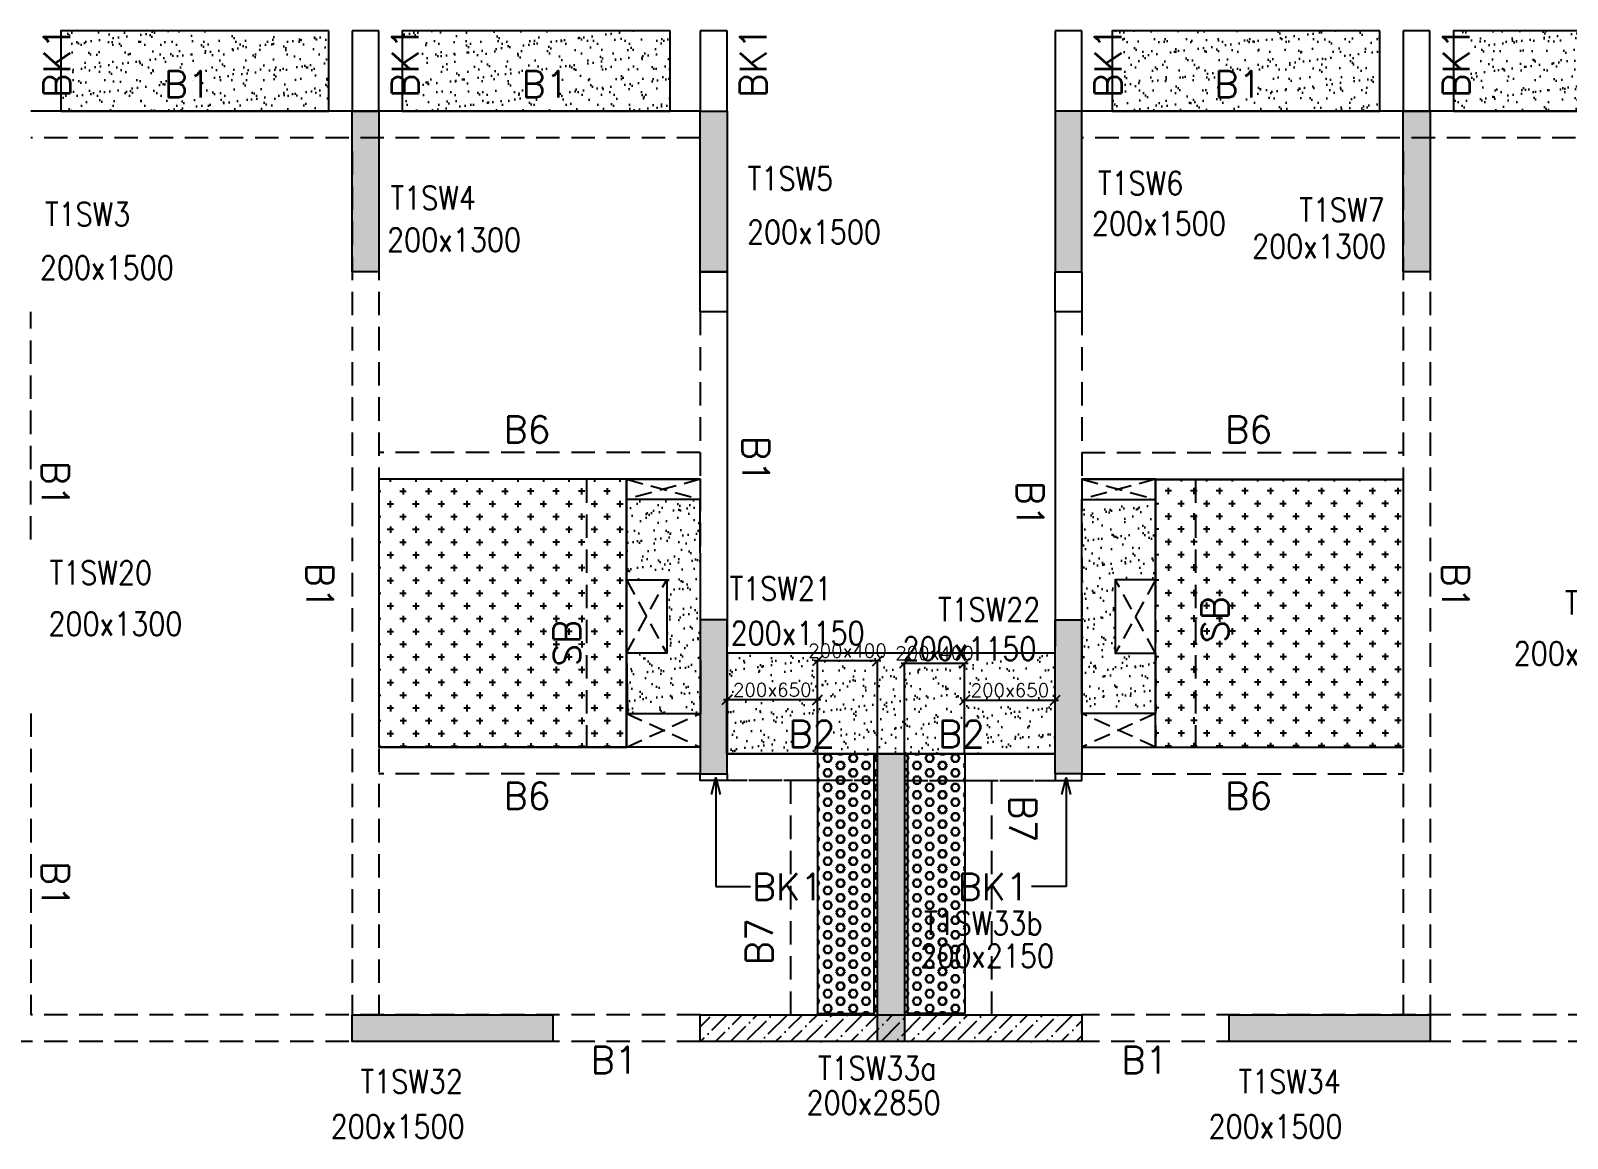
# Model space of a CAD drawing. Header units: millimetres. Extents: x 1078357 to 2594950, y -5122486 to -4636555.
# Drawn here: x 1361076 to 1372551, y -4664482 to -4656210 of the extents above; entities that cross this region are included whole.
import ezdxf

# ---------------------------------------------------------------- set-up
doc = ezdxf.new("R2010")
doc.units = ezdxf.units.MM
doc.header["$PDMODE"] = 35
for name, pattern in [('CONTINOUS', [0]), ('HIDDEN', [0.375, 0.25, -0.125]), ('New Retail block$0$CONTINOUS', [0])]:
    doc.linetypes.add(name, pattern=pattern)
doc.layers.get('0').update_dxf_attribs({"lineweight": 0})
doc.layers.get('Defpoints').update_dxf_attribs({"lineweight": 0})
for name, color, linetype, lineweight in [('A-_ANOTDIMA_D-', 6, 'Continuous', 13), ('COL. NO.', 30, 'Continuous', 25), ('COL. SIZE', 7, 'Continuous', 25), ('DIM', 9, 'Continuous', 25), ('HATCH', 8, 'Continuous', 30)]:
    doc.layers.add(name, color=color, linetype=linetype, lineweight=lineweight)
for name, color, linetype in [('B-200x325', 201, 'HIDDEN'), ('B-200x400', 44, 'HIDDEN'), ('DROP SLAB', 8, 'Continuous'), ('NON STR. RCC WALL', 6, 'Continuous'), ('S-BEAM', 3, 'HIDDEN'), ('S-BEAM NO.', 6, 'Continuous'), ('S-COLUM_STOP', 12, 'Continuous'), ('S-COLUMN', 1, 'Continuous'), ('S-CUTOUT', 8, 'HIDDEN'), ('S-SLAB-PROJECTION', 54, 'New Retail block$0$CONTINOUS'), ('SLAB FOLD', 8, 'Continuous')]:
    doc.layers.add(name, color=color, linetype=linetype)
doc.styles.add('Roman', font='romans')
doc.styles.add('ROMANS', font='romans.shx', dxfattribs={"width": 0.85})
doc.dimstyles.new('HARESH', dxfattribs={"dimtxt": 150, "dimasz": 75, "dimexe": 0, "dimexo": 0, "dimgap": 25, "dimtad": 1, "dimdec": 0, "dimdsep": 46, "dimtxsty": 'Roman', "dimblk": 'OBLIQUE', "dimcen": 225, "dimdle": 25, "dimclrd": 2, "dimclre": 2, "dimclrt": 7, "dimadec": 8, "dimazin": 1, "dimtfac": 1, "dimtdec": 0, "dimtmove": 0, "dimatfit": 0, "dimfxl": 1, "dimlwd": -1, "dimlwe": -1, "dimarcsym": 0})
pattern_1 = [(180, (1358376.37, -4474804.687), (-7e-15, -54.992613), [31.75, -63.5]), (300, (1358376.37, -4474804.687), (47.625, 27.496307), [31.75, -63.5]), (240, (1358344.62, -4474804.687), (47.625, -27.496307), [31.75, -63.5])]
pattern_2 = [(180.03079016, (-3005965.24, 14064915.91), (-95.1987999, -95.3011726), [47.625, -142.875]), (270.03079016, (-3005989.06, 14064939.705), (95.3011726, -95.1987999), [47.625, -142.875])]

# ---------------------------------------------------------------- blocks, each defined once
blk = doc.blocks.new('_Oblique')
at = {"color": 0, "linetype": 'ByBlock', "lineweight": -2}
blk.add_line((-0.5, -0.5), (0.5, 0.5), dxfattribs=at)
blk = doc.blocks.new('*D1143')
at = {"layer": 'Defpoints', "color": 0, "ltscale": 700, "transparency": 16777216}
for p in [(1366951, -4660915), (1366951, -4661610, 0), (1367401, -4661610, 0)]:
    blk.add_point(p, dxfattribs=at)
at = {"layer": 'DIM', "color": 2, "ltscale": 700, "transparency": 16777216}
for p, q in [((1367426, -4660915), (1366926, -4660915)), ((1366951, -4661610), (1366951, -4660915)), ((1367401, -4661610), (1367401, -4660915))]:
    blk.add_line(p, q, dxfattribs=at)
at = {"layer": 'DIM', "color": 2, "ltscale": 700, "transparency": 16777216, "xscale": 75, "yscale": 75, "zscale": 75, "rotation": 180}
blk.add_blockref('_Oblique', (1366951, -4660915), dxfattribs=at)
at = {"layer": 'DIM', "color": 2, "ltscale": 700, "transparency": 16777216, "xscale": 75, "yscale": 75, "zscale": 75}
blk.add_blockref('_Oblique', (1367401, -4660915), dxfattribs=at)
at = {"layer": 'DIM', "color": 7, "ltscale": 700, "transparency": 16777216, "insert": (1367176, -4660840), "char_height": 150, "attachment_point": 5, "style": 'Roman'}
blk.add_mtext('{\\H0.666667x;200x400}', dxfattribs=at)
blk = doc.blocks.new('*D1144')
at = {"layer": 'Defpoints', "color": 0, "ltscale": 700, "transparency": 16777216}
for p in [(1366276, -4661208), (1366276, -4661610, 0), (1366951, -4661610, 0)]:
    blk.add_point(p, dxfattribs=at)
at = {"layer": 'DIM', "color": 2, "ltscale": 700, "transparency": 16777216}
for p, q in [((1366976, -4661208), (1366251, -4661208)), ((1366276, -4661610), (1366276, -4661208)), ((1366951, -4661610), (1366951, -4661208))]:
    blk.add_line(p, q, dxfattribs=at)
at = {"layer": 'DIM', "color": 2, "ltscale": 700, "transparency": 16777216, "xscale": 75, "yscale": 75, "zscale": 75, "rotation": 180}
blk.add_blockref('_Oblique', (1366276, -4661208), dxfattribs=at)
at = {"layer": 'DIM', "color": 2, "ltscale": 700, "transparency": 16777216, "xscale": 75, "yscale": 75, "zscale": 75}
blk.add_blockref('_Oblique', (1366951, -4661208), dxfattribs=at)
at = {"layer": 'DIM', "color": 7, "ltscale": 700, "transparency": 16777216, "insert": (1366614, -4661133), "char_height": 150, "attachment_point": 5, "style": 'Roman'}
blk.add_mtext('{\\H0.666667x;200x650}', dxfattribs=at)
blk = doc.blocks.new('*D1145')
at = {"layer": 'Defpoints', "color": 0, "ltscale": 700, "transparency": 16777216}
for p in [(1368051, -4660933), (1367601, -4661610, 0), (1368051, -4661610, 0)]:
    blk.add_point(p, dxfattribs=at)
at = {"layer": 'DIM', "color": 2, "ltscale": 700, "transparency": 16777216}
for p, q in [((1367576, -4660933), (1368076, -4660933)), ((1367601, -4661610), (1367601, -4660933)), ((1368051, -4661610), (1368051, -4660933))]:
    blk.add_line(p, q, dxfattribs=at)
at = {"layer": 'DIM', "color": 2, "ltscale": 700, "transparency": 16777216, "xscale": 75, "yscale": 75, "zscale": 75, "rotation": 180}
blk.add_blockref('_Oblique', (1367601, -4660933), dxfattribs=at)
at = {"layer": 'DIM', "color": 2, "ltscale": 700, "transparency": 16777216, "xscale": 75, "yscale": 75, "zscale": 75}
blk.add_blockref('_Oblique', (1368051, -4660933), dxfattribs=at)
at = {"layer": 'DIM', "color": 7, "ltscale": 700, "transparency": 16777216, "insert": (1367826, -4660858), "char_height": 150, "attachment_point": 5, "style": 'Roman'}
blk.add_mtext('{\\H0.666667x;200x400}', dxfattribs=at)
blk = doc.blocks.new('*D1146')
at = {"layer": 'Defpoints', "color": 0, "ltscale": 700, "transparency": 16777216}
for p in [(1368726, -4661210), (1368051, -4661610, 0), (1368726, -4661610, 0)]:
    blk.add_point(p, dxfattribs=at)
at = {"layer": 'DIM', "color": 2, "ltscale": 700, "transparency": 16777216}
for p, q in [((1368026, -4661210), (1368751, -4661210)), ((1368051, -4661610), (1368051, -4661210)), ((1368726, -4661610), (1368726, -4661210))]:
    blk.add_line(p, q, dxfattribs=at)
at = {"layer": 'DIM', "color": 2, "ltscale": 700, "transparency": 16777216, "xscale": 75, "yscale": 75, "zscale": 75, "rotation": 180}
blk.add_blockref('_Oblique', (1368051, -4661210), dxfattribs=at)
at = {"layer": 'DIM', "color": 2, "ltscale": 700, "transparency": 16777216, "xscale": 75, "yscale": 75, "zscale": 75}
blk.add_blockref('_Oblique', (1368726, -4661210), dxfattribs=at)
at = {"layer": 'DIM', "color": 7, "ltscale": 700, "transparency": 16777216, "insert": (1368389, -4661135), "char_height": 150, "attachment_point": 5, "style": 'Roman'}
blk.add_mtext('{\\H0.666667x;200x650}', dxfattribs=at)
blk = doc.blocks.new('G$CD63B60BD')
at = {"layer": 'COL. NO.', "linetype": 'Continuous', "style": 'ROMANS', "width": 0.85}
for s, p in [('T1SW5', (10755, 15309, -320)), ('T1SW6', (13370, 15274, -320)), ('T1SW4', (8087, 15164, -320)), ('T1SW3', (5506, 15043, -320)), ('T1SW7', (14874, 15075, -320)), ('T1SW20', (5541, 12365, -320)), ('T1SW21', (10619, 12246, -320)), ('T1SW23', (16857, 12140, -320)), ('T1SW22', (12175, 12089, -320)), ('T1SW33b', (12071, 9747, -320)), ('T1SW33a', (11279, 8664, -320)), ('T1SW32', (7863, 8565, -320)), ('T1SW34', (14420, 8565, -320))]:
    blk.add_text(s, height=175, dxfattribs=at).set_placement(p)
at = {"layer": 'COL. SIZE', "linetype": 'Continuous', "style": 'ROMANS', "width": 0.85}
for s, p in [('200x1500', (13325, 14973, -320)), ('200x1500', (10749, 14909, -320)), ('200x1300', (8061, 14851, -320)), ('200x1300', (14521, 14802, -320)), ('200x1500', (5468, 14643, -320)), ('200x1300', (5532, 11983, -320)), ('200x1150', (10627, 11913, -320)), ('200x1150', (11910, 11797, -320)), ('200x1300', (16475, 11761, -320)), ('200x2150', (12042, 9502, -320)), ('200x2850', (11194, 8406, -320)), ('200x1500', (7640, 8228, -320)), ('200x1500', (14196, 8228, -320))]:
    blk.add_text(s, height=175, dxfattribs=at).set_placement(p)

msp = doc.modelspace()

# ---------------------------------------------------------------- hatches: boundary and pattern name
at = {"layer": 'DROP SLAB'}
h = msp.add_hatch(dxfattribs=at)
h.set_pattern_fill('CROSS', color=8, scale=15, angle=179.96921)
h.set_pattern_definition(pattern_2)
h.paths.add_polyline_path([(1365526.2, -4659559.9), (1363676.2, -4659559.9), (1363676.2, -4661559.7), (1365526.2, -4661559.7)])
h = msp.add_hatch(dxfattribs=at)
h.set_pattern_fill('CROSS', color=8, scale=15, angle=0.03079)
h.set_pattern_definition(pattern_2)
h.paths.add_polyline_path([(1369476.2, -4659562.5), (1371326.2, -4659562.5), (1371326.2, -4661562.3), (1369476.2, -4661562.3)])
at = {"layer": 'HATCH'}
h = msp.add_hatch(dxfattribs=at)
h.set_pattern_fill('AR-SAND', color=8, scale=3, angle=179.97015)
h.set_pattern_definition([(37.4701541, (-1476707.07, 9330760.54), (-4.7236114, 146.8264517), [0, -115.824, 0, -129.54, 0, -123.825]), (7.4701541, (-1476707.07, 9330760.54), (134.9689868, 214.9772528), [0, -62.484, 0, -104.394, 0, -40.005]), (327.4701541, (-1476800.8, 9330760.59), (237.2979035, 0.3075449), [0, -38.1, 0, -137.16, 0, -179.07]), (317.4701541, (-1476800.8, 9330760.6), (229.1017424, 66.759465), [0, -19.05, 0, -89.916, 0, -102.87])])
h.paths.add_polyline_path([(1363301.5, -4656209.7), (1361301.5, -4656209.7), (1361301.5, -4656809.7), (1363301.5, -4656809.7)])
h = msp.add_hatch(dxfattribs=at)
h.set_pattern_fill('AR-SAND', color=8, scale=3, angle=179.97015)
h.set_pattern_definition([(37.4701541, (-1479257.07, 9330760.54), (-4.7236114, 146.8264517), [0, -115.824, 0, -129.54, 0, -123.825]), (7.4701541, (-1479257.07, 9330760.54), (134.9689868, 214.9772528), [0, -62.484, 0, -104.394, 0, -40.005]), (327.4701541, (-1479350.8, 9330760.59), (237.2979035, 0.3075449), [0, -38.1, 0, -137.16, 0, -179.07]), (317.4701541, (-1479350.8, 9330760.6), (229.1017424, 66.759465), [0, -19.05, 0, -89.916, 0, -102.87])])
h.paths.add_polyline_path([(1365851.5, -4656209.7), (1363851.5, -4656209.7), (1363851.5, -4656809.7), (1365851.5, -4656809.7)])
h = msp.add_hatch(dxfattribs=at)
h.set_pattern_fill('AR-SAND', color=8, scale=3, angle=179.97015)
h.set_pattern_definition([(37.4701541, (-1484557.07, 9330760.54), (-4.7236114, 146.8264517), [0, -115.824, 0, -129.54, 0, -123.825]), (7.4701541, (-1484557.07, 9330760.54), (134.9689868, 214.9772528), [0, -62.484, 0, -104.394, 0, -40.005]), (327.4701541, (-1484650.8, 9330760.59), (237.2979035, 0.3075449), [0, -38.1, 0, -137.16, 0, -179.07]), (317.4701541, (-1484650.8, 9330760.6), (229.1017424, 66.759465), [0, -19.05, 0, -89.916, 0, -102.87])])
h.paths.add_polyline_path([(1371151.5, -4656209.7), (1369151.5, -4656209.7), (1369151.5, -4656809.7), (1371151.5, -4656809.7)])
h = msp.add_hatch(dxfattribs=at)
h.set_pattern_fill('AR-SAND', color=8, scale=3, angle=179.97015)
h.set_pattern_definition([(37.4701541, (-1487107.07, 9330760.54), (-4.7236114, 146.8264517), [0, -115.824, 0, -129.54, 0, -123.825]), (7.4701541, (-1487107.07, 9330760.54), (134.9689868, 214.9772528), [0, -62.484, 0, -104.394, 0, -40.005]), (327.4701541, (-1487200.8, 9330760.59), (237.2979035, 0.3075449), [0, -38.1, 0, -137.16, 0, -179.07]), (317.4701541, (-1487200.8, 9330760.6), (229.1017424, 66.759465), [0, -19.05, 0, -89.916, 0, -102.87])])
h.paths.add_polyline_path([(1373701.5, -4656209.7), (1371701.5, -4656209.7), (1371701.5, -4656809.7), (1373701.5, -4656809.7)])
h = msp.add_hatch(dxfattribs=at)
h.set_pattern_fill('AR-SAND', color=8, scale=3, angle=0.02985)
h.set_pattern_definition([(37.47015413, (-3665971.78, 18698835.81), (-4.72361136, 146.8264517), [0, -115.824, 0, -129.54, 0, -123.825]), (7.4701541, (-3665971.78, 18698835.8), (134.9689868, 214.9772528), [0, -62.484, 0, -104.394, 0, -40.005]), (327.4701541, (-3666065.5, 18698835.86), (237.2979035, 0.3075449), [0, -38.1, 0, -137.16, 0, -179.07]), (317.4701541, (-3666065.5, 18698835.86), (229.1017424, 66.759465), [0, -19.05, 0, -89.916, 0, -102.87])])
h.paths.add_polyline_path([(1366076.2, -4659709.7), (1365526.2, -4659709.7), (1365526.2, -4660309.7), (1365826.3, -4660309.7), (1365826.3, -4660859.7), (1365526.2, -4660859.7), (1365533.7, -4661309.7), (1366080, -4661309.7)])
h = msp.add_hatch(dxfattribs=at)
h.set_pattern_fill('AR-SAND', color=8, scale=3, angle=179.97015)
h.set_pattern_definition([(37.47015413, (-3665956.78, 18698798.93), (-4.72361136, 146.8264517), [0, -115.824, 0, -129.54, 0, -123.825]), (7.4701541, (-3665956.78, 18698798.93), (134.9689868, 214.9772528), [0, -62.484, 0, -104.394, 0, -40.005]), (327.4701541, (-3666050.5, 18698798.98), (237.2979035, 0.3075449), [0, -38.1, 0, -137.16, 0, -179.07]), (317.4701541, (-3666050.5, 18698798.98), (229.1017424, 66.759465), [0, -19.05, 0, -89.916, 0, -102.87])])
h.paths.add_polyline_path([(1368926.2, -4659709.7), (1369476.2, -4659709.7), (1369476.2, -4660309.7), (1369176.2, -4660309.7), (1369176.2, -4660859.7), (1369476.2, -4660859.6), (1369476.2, -4661309.7), (1368926.2, -4661309.7)])
h = msp.add_hatch(dxfattribs=at)
h.set_pattern_fill('AR-SAND', color=8, scale=3, angle=179.97015)
h.set_pattern_definition([(37.4701541, (-2576481.74, 14014779.73), (-4.72361136, 146.8264517), [0, -115.824, 0, -129.54, 0, -123.825]), (7.4701541, (-2576481.74, 14014779.73), (134.9689868, 214.9772528), [0, -62.484, 0, -104.394, 0, -40.005]), (327.4701541, (-2576575.47, 14014779.78), (237.2979035, 0.3075449), [0, -38.1, 0, -137.16, 0, -179.07]), (317.4701541, (-2576575.47, 14014779.78), (229.1017424, 66.759465), [0, -19.05, 0, -89.916, 0, -102.87])])
h.paths.add_polyline_path([(1368726.2, -4660859.6), (1366276.2, -4660859.6), (1366276.5, -4661609.7), (1368726.5, -4661609.7)])
at = {"layer": 'HATCH', "ltscale": 1000}
h = msp.add_hatch(dxfattribs=at)
h.set_pattern_fill('HEX', color=8, scale=10, angle=180)
h.set_pattern_definition(pattern_1)
h.paths.add_polyline_path([(1367401.2, -4663549), (1366951.2, -4663549), (1366951.2, -4661609.7), (1367401.2, -4661609.7)])
h = msp.add_hatch(dxfattribs=at)
h.set_pattern_fill('HEX', color=8, scale=10, angle=180)
h.set_pattern_definition(pattern_1)
h.paths.add_polyline_path([(1367601.6, -4663549), (1368051.6, -4663549), (1368051.6, -4661609.7), (1367601.6, -4661609.7)])
at = {"layer": 'S-COLUM_STOP', "lineweight": 25}
h = msp.add_hatch(dxfattribs=at)
h.set_pattern_fill('ANSI36', color=256, scale=25)
h.set_pattern_definition([(45, (2292070.08, -9350090.68), (42.0949506, 154.3481521), [198.4375, -39.6875, 0, -39.6875])])
h.paths.add_polyline_path([(1366076.3, -4663559.7), (1368926.3, -4663559.7), (1368926.3, -4663759.7), (1366076.3, -4663759.7)])
at = {"layer": 'S-COLUMN', "lineweight": 25}
h = msp.add_hatch(color=1, dxfattribs=at)
h.dxf.hatch_style = 1
h.paths.add_polyline_path([(1363476.3, -4658009.8), (1363676.3, -4658009.8), (1363676.3, -4656809.7), (1363476.3, -4656809.7)])
at = {"layer": 'S-COLUMN', "lineweight": 25, "extrusion": (-1.00316e-06, 2.11765e-11, 1)}
h = msp.add_hatch(color=1, dxfattribs=at)
h.dxf.hatch_style = 1
h.paths.add_polyline_path([(1366076.3, -4656809.7), (1366276.3, -4656809.7), (1366276.3, -4658009.7), (1366076.3, -4658009.7)])
at = {"layer": 'S-COLUMN', "lineweight": 25, "extrusion": (1.00316e-06, 1.91639e-11, 1)}
h = msp.add_hatch(color=1, dxfattribs=at)
h.dxf.hatch_style = 1
h.paths.add_polyline_path([(1368926.3, -4656809.7), (1368726.3, -4656809.7), (1368726.3, -4658009.7), (1368926.3, -4658009.7)])
at = {"layer": 'S-COLUMN', "lineweight": 25}
h = msp.add_hatch(color=1, dxfattribs=at)
h.dxf.hatch_style = 1
h.paths.add_polyline_path([(1371326.3, -4658009.8), (1371526.3, -4658009.8), (1371526.3, -4656809.7), (1371326.3, -4656809.7)])
at = {"layer": 'S-COLUMN', "lineweight": 25, "extrusion": (-1.00316e-06, 2.11765e-11, 1)}
h = msp.add_hatch(color=1, dxfattribs=at)
h.dxf.hatch_style = 1
h.paths.add_polyline_path([(1366076.3, -4661759.7), (1366276.3, -4661759.7), (1366276.3, -4660609.7), (1366076.3, -4660609.7)])
at = {"layer": 'S-COLUMN', "lineweight": 25, "extrusion": (1.00316e-06, 1.91639e-11, 1)}
h = msp.add_hatch(color=1, dxfattribs=at)
h.dxf.hatch_style = 1
h.paths.add_polyline_path([(1368926.3, -4661759.7), (1368726.3, -4661759.7), (1368726.3, -4660609.7), (1368926.3, -4660609.7)])
at = {"layer": 'S-COLUMN', "lineweight": 25}
h = msp.add_hatch(color=1, dxfattribs=at)
h.dxf.hatch_style = 1
h.paths.add_polyline_path([(1367401.3, -4661609.7), (1367601.3, -4661609.7), (1367601.3, -4663759.7), (1367401.3, -4663759.7)])
h = msp.add_hatch(color=1, dxfattribs=at)
h.dxf.hatch_style = 1
h.paths.add_polyline_path([(1363476.3, -4663559.7), (1364976.3, -4663559.7), (1364976.3, -4663759.7), (1363476.3, -4663759.7)])
h = msp.add_hatch(color=1, dxfattribs=at)
h.dxf.hatch_style = 1
h.paths.add_polyline_path([(1370026.3, -4663559.7), (1371526.3, -4663559.7), (1371526.3, -4663759.7), (1370026.3, -4663759.7)])

# ---------------------------------------------------------------- linework, layer by layer
at = {"layer": 'B-200x400', "linetype": 'Continuous', "ltscale": 500}
for p, q in [((1367401.2, -4661609.7, 0), (1366951.1, -4661609.7, 0)), ((1368051.3, -4661609.7, 0), (1367601.2, -4661609.7, 0))]:
    msp.add_line(p, q, dxfattribs=at)
at = {"layer": 'B-200x400', "linetype": 'HIDDEN', "ltscale": 500}
for p, q in [((1367401.2, -4661809.7, 0), (1366951.1, -4661809.7, 0)), ((1367601.2, -4661809.7, 0), (1368051.3, -4661809.7, 0))]:
    msp.add_line(p, q, dxfattribs=at)
at = {"layer": 'DROP SLAB', "color": 3, "linetype": 'CONTINOUS', "ltscale": 500, "elevation": 0}
for points in [[(1365526.2, -4659559.9), (1363676.2, -4659559.9), (1363676.2, -4661559.7), (1365526.2, -4661559.7)], [(1365526.2, -4659559.9), (1366076.2, -4659559.9), (1366076.2, -4659709.7), (1365526.2, -4659709.7)], [(1369476.2, -4659559.9), (1368926.2, -4659559.9), (1368926.2, -4659709.7), (1369476.2, -4659709.7)], [(1369476.2, -4659562.5), (1371326.2, -4659562.5), (1371326.2, -4661562.3), (1369476.2, -4661562.3)], [(1365526.3, -4660309.7), (1365826.3, -4660309.7), (1365826.3, -4660859.7), (1365526.3, -4660859.7)], [(1369476.2, -4660309.7), (1369176.2, -4660309.7), (1369176.2, -4660859.7), (1369476.2, -4660859.7)], [(1365526.2, -4661309.7), (1366076.1, -4661309.7), (1366076.1, -4661559.7), (1365526.2, -4661559.7)], [(1369476.2, -4661309.7), (1368926.4, -4661309.7), (1368926.4, -4661559.7), (1369476.2, -4661559.7)]]:
    msp.add_lwpolyline(points, close=True, dxfattribs=at)
at = {"layer": 'NON STR. RCC WALL', "elevation": 0}
for points in [[(1366276.3, -4658009.7), (1366276.3, -4658309.7), (1366076.3, -4658309.7), (1366076.3, -4658009.7)], [(1368926.2, -4658009.7), (1368926.2, -4658309.7), (1368726.3, -4658309.7), (1368726.3, -4658009.7)]]:
    msp.add_lwpolyline(points, close=True, dxfattribs=at)
at = {"layer": 'S-BEAM', "linetype": 'CONTINOUS', "ltscale": 700}
for p, q in [((1363676.2, -4656209.7, 0), (1363476.2, -4656209.7, 0)), ((1363476.2, -4656209.7, 0), (1363476.2, -4656809.7, 0)), ((1363676.2, -4656809.7, 0), (1363676.2, -4656209.7, 0)), ((1366276.2, -4656209.6, 0), (1366076.2, -4656209.6, 0)), ((1366076.2, -4656209.6, 0), (1366076.2, -4656809.6, 0)), ((1366276.2, -4656809.6, 0), (1366276.2, -4656209.6, 0)), ((1368926.2, -4656209.7, 0), (1368726.2, -4656209.7, 0)), ((1368726.2, -4656209.7, 0), (1368726.2, -4656809.7, 0)), ((1368926.2, -4656809.7, 0), (1368926.2, -4656209.7, 0)), ((1371526.2, -4656209.7, 0), (1371326.2, -4656209.7, 0)), ((1371326.2, -4656209.7, 0), (1371326.2, -4656809.7, 0)), ((1371526.2, -4656809.7, 0), (1371526.2, -4656209.7, 0)), ((1366076.5, -4656809.7, 0), (1361076.5, -4656809.7, 0)), ((1373926.5, -4656809.7, 0), (1368926.5, -4656809.7, 0)), ((1366276.5, -4658309.7, 0), (1366276.5, -4660809.7, 0)), ((1368726.5, -4658309.7, 0), (1368726.5, -4660809.7, 0)), ((1366951.1, -4661609.7, 0), (1366276.2, -4661609.7, 0)), ((1368726.5, -4661609.7, 0), (1366276.4, -4661609.7, 0)), ((1368726.2, -4661609.7, 0), (1368051.3, -4661609.7, 0))]:
    msp.add_line(p, q, dxfattribs=at)
at = {"layer": 'S-BEAM', "linetype": 'HIDDEN', "ltscale": 700}
for p, q in [((1366076.5, -4657009.7, 0), (1361076.5, -4657009.7, 0)), ((1373926.5, -4657009.7, 0), (1368926.5, -4657009.7, 0)), ((1363476.5, -4657109.7, 0), (1363476.5, -4663559.6, 0)), ((1363676.5, -4657109.7, 0), (1363676.5, -4663559.6, 0)), ((1371326.5, -4657109.7, 0), (1371326.5, -4663559.6, 0)), ((1371526.5, -4657109.7, 0), (1371526.5, -4663559.6, 0)), ((1361076.5, -4660009.7, 0), (1361076.5, -4658309.7, 0)), ((1366076.5, -4658309.7, 0), (1366076.5, -4660809.7, 0)), ((1368926.5, -4658309.7, 0), (1368926.5, -4660809.7, 0)), ((1365226.2, -4659559.9, 0), (1365226.2, -4661559.7, 0)), ((1369476.1, -4659559.9, 0), (1369476.1, -4661559.7, 0)), ((1369776.1, -4659559.9, 0), (1369776.1, -4661559.7, 0)), ((1361076.5, -4661309.7, 0), (1361076.5, -4663559.6, 0)), ((1366951.1, -4661809.7, 0), (1366276.2, -4661809.7, 0)), ((1367401.4, -4661809.7, 0), (1366276.4, -4661809.7, 0)), ((1367601.4, -4661809.7, 0), (1368726.5, -4661809.7, 0)), ((1368051.3, -4661809.7, 0), (1368726.2, -4661809.7, 0)), ((1366076.5, -4663559.6, 0), (1361076.5, -4663559.6, 0)), ((1379819.8, -4663559.6, 0), (1368926.5, -4663559.6, 0)), ((1366076.5, -4663759.6, 0), (1358526.5, -4663759.6, 0)), ((1379819.8, -4663759.6, 0), (1368926.5, -4663759.6, 0))]:
    msp.add_line(p, q, dxfattribs=at)
at = {"layer": 'S-BEAM', "ltscale": 700}
for p, q in [((1366076.2, -4659359.9, 0), (1363676.2, -4659359.9, 0)), ((1368926.2, -4659359.9, 0), (1371326.2, -4659359.9, 0)), ((1366076.1, -4661759.7, 0), (1363676.2, -4661759.7, 0)), ((1366751.1, -4661809.7, 0), (1366751.1, -4663559.7, 0)), ((1368251.3, -4661809.7, 0), (1368251.3, -4663559.7, 0)), ((1368926.3, -4661759.7, 0), (1371326.1, -4661759.7, 0))]:
    msp.add_line(p, q, dxfattribs=at)
at = {"layer": 'S-BEAM', "linetype": 'Continuous', "ltscale": 700}
for p, q in [((1366076.2, -4659559.9, 0), (1363676.2, -4659559.9, 0)), ((1368926.2, -4659559.9, 0), (1371326.2, -4659559.9, 0)), ((1366076.1, -4661559.7, 0), (1363676.2, -4661559.7, 0)), ((1368926.3, -4661559.7, 0), (1371326.1, -4661559.7, 0)), ((1366951.1, -4661809.7, 0), (1366951.1, -4663549, 0)), ((1368051.3, -4661809.7, 0), (1368051.3, -4663549.1, 0))]:
    msp.add_line(p, q, dxfattribs=at)
at = {"layer": 'S-BEAM', "linetype": 'ByBlock', "ltscale": 700}
msp.add_line((1365526.2, -4659559.9, 0), (1365526.2, -4661559.7, 0), dxfattribs=at)
at = {"layer": 'S-BEAM', "linetype": 'Continuous', "ltscale": 700, "elevation": 0}
for points in [[(1366076.4, -4661759.7), (1366276.5, -4661759.7), (1366276.5, -4661809.9), (1366076.4, -4661809.9)], [(1368926.6, -4661759.7), (1368726.5, -4661759.7), (1368726.5, -4661809.9), (1368926.6, -4661809.9)]]:
    msp.add_lwpolyline(points, close=True, dxfattribs=at)
at = {"layer": 'S-COLUM_STOP', "lineweight": 25, "elevation": 0}
msp.add_lwpolyline([(1366076.3, -4663559.7), (1368926.3, -4663559.7), (1368926.3, -4663759.7), (1366076.3, -4663759.7)], close=True, dxfattribs=at)
at = {"layer": 'S-COLUMN', "color": 1, "lineweight": 25, "elevation": 0}
for points in [[(1363476.3, -4656809.7), (1363676.3, -4656809.7), (1363676.3, -4658009.8), (1363476.3, -4658009.8)], [(1371326.3, -4656809.7), (1371526.3, -4656809.7), (1371526.3, -4658009.8), (1371326.3, -4658009.8)], [(1367401.3, -4661609.7), (1367601.3, -4661609.7), (1367601.3, -4663759.7), (1367401.3, -4663759.7)], [(1363476.3, -4663559.7), (1364976.3, -4663559.7), (1364976.3, -4663759.7), (1363476.3, -4663759.7)], [(1370026.3, -4663559.7), (1371526.3, -4663559.7), (1371526.3, -4663759.7), (1370026.3, -4663759.7)]]:
    msp.add_lwpolyline(points, close=True, dxfattribs=at)
at = {"layer": 'S-COLUMN', "color": 1, "lineweight": 25, "extrusion": (-1.00316e-06, 2.11765e-11, 1), "elevation": -1.4}
for points in [[(1366076.3, -4656809.7), (1366276.3, -4656809.7), (1366276.3, -4658009.7), (1366076.3, -4658009.7)], [(1366076.3, -4661759.7), (1366276.3, -4661759.7), (1366276.3, -4660609.7), (1366076.3, -4660609.7)]]:
    msp.add_lwpolyline(points, close=True, dxfattribs=at)
at = {"layer": 'S-COLUMN', "color": 1, "lineweight": 25, "extrusion": (1.00316e-06, 1.91639e-11, 1), "elevation": 1.4}
for points in [[(1368926.3, -4656809.7), (1368726.3, -4656809.7), (1368726.3, -4658009.7), (1368926.3, -4658009.7)], [(1368926.3, -4661759.7), (1368726.3, -4661759.7), (1368726.3, -4660609.7), (1368926.3, -4660609.7)]]:
    msp.add_lwpolyline(points, close=True, dxfattribs=at)
at = {"layer": 'S-CUTOUT', "ltscale": 500}
for p, q in [((1365526.2, -4659559.9, 0), (1366076.2, -4659709.7, 0)), ((1366076.2, -4659559.9, 0), (1365526.2, -4659709.7, 0)), ((1368926.2, -4659559.7, 0), (1369476.2, -4659709.7, 0)), ((1369475.4, -4659559.9, 0), (1368926.2, -4659709.7, 0)), ((1365526.2, -4660309.7, 0), (1365826.3, -4660859.7, 0)), ((1365526.2, -4660859.7, 0), (1365826.3, -4660309.7, 0)), ((1369476.3, -4660309.7, 0), (1369176.2, -4660859.7, 0)), ((1369476.3, -4660859.7, 0), (1369176.2, -4660309.7, 0)), ((1365526.2, -4661309.7, 0), (1366076.1, -4661559.7, 0)), ((1365526.2, -4661559.7, 0), (1366076.2, -4661309.7, 0)), ((1369476.2, -4661559.7, 0), (1368926.2, -4661309.7, 0)), ((1369476.2, -4661309.7, 0), (1368926.4, -4661559.7, 0))]:
    msp.add_line(p, q, dxfattribs=at)
at = {"layer": 'S-SLAB-PROJECTION', "elevation": 0}
for points in [[(1363301.5, -4656209.7), (1361301.5, -4656209.7), (1361301.5, -4656809.7), (1363301.5, -4656809.7)], [(1365851.5, -4656209.7), (1363851.5, -4656209.7), (1363851.5, -4656809.7), (1365851.5, -4656809.7)], [(1371151.5, -4656209.7), (1369151.5, -4656209.7), (1369151.5, -4656809.7), (1371151.5, -4656809.7)], [(1373701.5, -4656209.7), (1371701.5, -4656209.7), (1371701.5, -4656809.7), (1373701.5, -4656809.7)], [(1368726.2, -4660859.6), (1366276.2, -4660859.6), (1366276.5, -4661609.7), (1368726.5, -4661609.7)]]:
    msp.add_lwpolyline(points, close=True, dxfattribs=at)
at = {"layer": 'SLAB FOLD', "color": 8, "ltscale": 1000, "elevation": 0}
for points in [[(1366076.2, -4659709.7), (1365526.2, -4659709.7), (1365526.2, -4660309.7), (1365826.3, -4660309.7), (1365826.3, -4660859.7), (1365526.2, -4660859.7), (1365533.7, -4661309.7), (1366080, -4661309.7), (1366076.2, -4659709.7)], [(1368926.2, -4659709.7), (1369476.2, -4659709.7), (1369476.2, -4660309.7), (1369176.2, -4660309.7), (1369176.2, -4660859.7), (1369476.2, -4660859.6), (1369476.2, -4661309.7), (1368926.2, -4661309.7), (1368926.2, -4659709.7)]]:
    msp.add_lwpolyline(points, dxfattribs=at)
for points in [[(1366951.1, -4663549), (1367376.4, -4663549), (1367376.4, -4661609.7), (1366951.1, -4661609.7)], [(1368051.4, -4663549), (1367626, -4663549), (1367626, -4661609.7), (1368051.4, -4661609.7)]]:
    msp.add_lwpolyline(points, close=True, dxfattribs=at)

# ---------------------------------------------------------------- block references
at = {"layer": 'A-_ANOTDIMA_D-', "color": 2, "ltscale": 700}
msp.add_blockref('G$CD63B60BD', (1355676.2, -4672709.7, 0), dxfattribs=at)

# ---------------------------------------------------------------- texts
at = {"layer": 'B-200x325', "linetype": 'Continuous', "ltscale": 700, "style": 'ROMANS'}
for rotation, p in [(0.00094, (1364606.7, -4659287.8, -2.7)), (359.99866, (1369995.7, -4659287.8, -2.7)), (0.00094, (1364606.7, -4662024.9, -2.7)), (359.99866, (1369995.7, -4662024.9, -2.7))]:
    msp.add_text('B6', height=200, rotation=rotation, dxfattribs=at).set_placement(p)
at = {"layer": 'S-BEAM NO.', "linetype": 'CONTINOUS', "ltscale": 700, "style": 'ROMANS'}
for p in [(1361371.9, -4656709.3, 50), (1363971.9, -4656709.3, 50), (1366571.9, -4656709.3, 50), (1369221.9, -4656709.3, 50), (1371821.9, -4656709.3, 50)]:
    msp.add_text('BK1', height=200, rotation=90, dxfattribs=at).set_placement(p)
at = {"layer": 'S-BEAM NO.', "linetype": 'HIDDEN', "ltscale": 500, "style": 'ROMANS'}
for rotation, p in [(359.99906, (1362070.1, -4656709.3, -2.7)), (359.99906, (1364740.9, -4656709.3, -2.7)), (359.99906, (1369915.9, -4656709.3, -2.7)), (269.99906, (1366390.8, -4659237.2, -2.7)), (269.99906, (1361159.7, -4659421.6, -2.7)), (269.99906, (1368440.4, -4659571.9, -2.7)), (269.99906, (1363136, -4660184.7, -2.7)), (269.99906, (1371616.9, -4660184.7, -2.7)), (269.99906, (1361159.7, -4662411.6, -2.7)), (359.99906, (1365257.7, -4663997, -2.7)), (359.99906, (1369220.1, -4663997, -2.7))]:
    msp.add_text('B1', height=200, rotation=rotation, dxfattribs=at).set_placement(p)
at = {"layer": 'S-BEAM NO.', "linetype": 'Continuous', "ltscale": 700, "style": 'ROMANS'}
for s, rotation, p in [('SB', 90.00094, (1370020.8, -4660784, -2.7)), ('SB', 90.00094, (1365180.8, -4660960.3, -2.7)), ('B7', 269.99866, (1368386.1, -4661921.8, -2.7)), ('BK1', 359.99906, (1366462.5, -4662703.7, -2.7)), ('BK1', 0.00094, (1367997.6, -4662703.7, -2.7)), ('B7', 90.00094, (1366616.3, -4663189.3, -2.7))]:
    msp.add_text(s, height=200, rotation=rotation, dxfattribs=at).set_placement(p)
at = {"layer": 'S-BEAM NO.', "linetype": 'Continuous', "ltscale": 500, "style": 'ROMANS'}
for p in [(1366734.5, -4661562.6, -2.7), (1367850.7, -4661562.6, -2.7)]:
    msp.add_text('B2', height=200, dxfattribs=at).set_placement(p)

# ---------------------------------------------------------------- dimensions: what is measured, and where the dimension line sits
at = {"layer": 'DIM', "ltscale": 700}
for base, p1, p2, picture, middle in [((1366951.1, -4660914.7, 0), (1367401.2, -4661609.7, 0), (1366951.1, -4661609.7, 0), '*D1143', (1367176.1, -4660914.7, 0)), ((1368051.3, -4660932.9, 0), (1367601.2, -4661609.7, 0), (1368051.3, -4661609.7, 0), '*D1145', (1367826.3, -4660932.9, 0))]:
    dim = msp.add_linear_dim(base=base, p1=p1, p2=p2, text='{\\H0.666667x;200x400}', dimstyle='HARESH', override={"dimtxsty": 'Roman'}, dxfattribs=at)
    dim.commit()
    dim.dimension.update_dxf_attribs({"geometry": picture, "text_midpoint": middle, "dimtype": 160})
for base, p1, p2, picture, middle in [((1366276.4, -4661207.6, 0), (1366951.1, -4661609.7, 0), (1366276.4, -4661609.7, 0), '*D1144', (1366613.7, -4661132.6, 0)), ((1368726.2, -4661209.6, 0), (1368051.3, -4661609.7, 0), (1368726.2, -4661609.7, 0), '*D1146', (1368388.8, -4661134.6, 0))]:
    dim = msp.add_linear_dim(base=base, p1=p1, p2=p2, text='{\\H0.666667x;200x650}', dimstyle='HARESH', override={"dimtxsty": 'Roman', "dimtmove": 1}, dxfattribs=at)
    dim.commit()
    dim.dimension.update_dxf_attribs({"geometry": picture, "text_midpoint": middle})

# ---------------------------------------------------------------- leaders
at = {"layer": 'S-BEAM NO.', "linetype": 'Continuous', "ltscale": 700}
for points in [[(1366192.9, -4661790, 0), (1366192.9, -4662601.4, 0), (1366451.8, -4662601.4, 0)], [(1368810.1, -4661790, 0), (1368810.1, -4662601.4, 0), (1368551.2, -4662601.4, 0)]]:
    msp.add_leader(points, dimstyle='HARESH', override={"dimasz": 125, "dimgap": 25, "dimtad": 0, "dimldrblk": 'Open30'}, dxfattribs=at)

doc.saveas('drawing.dxf')
